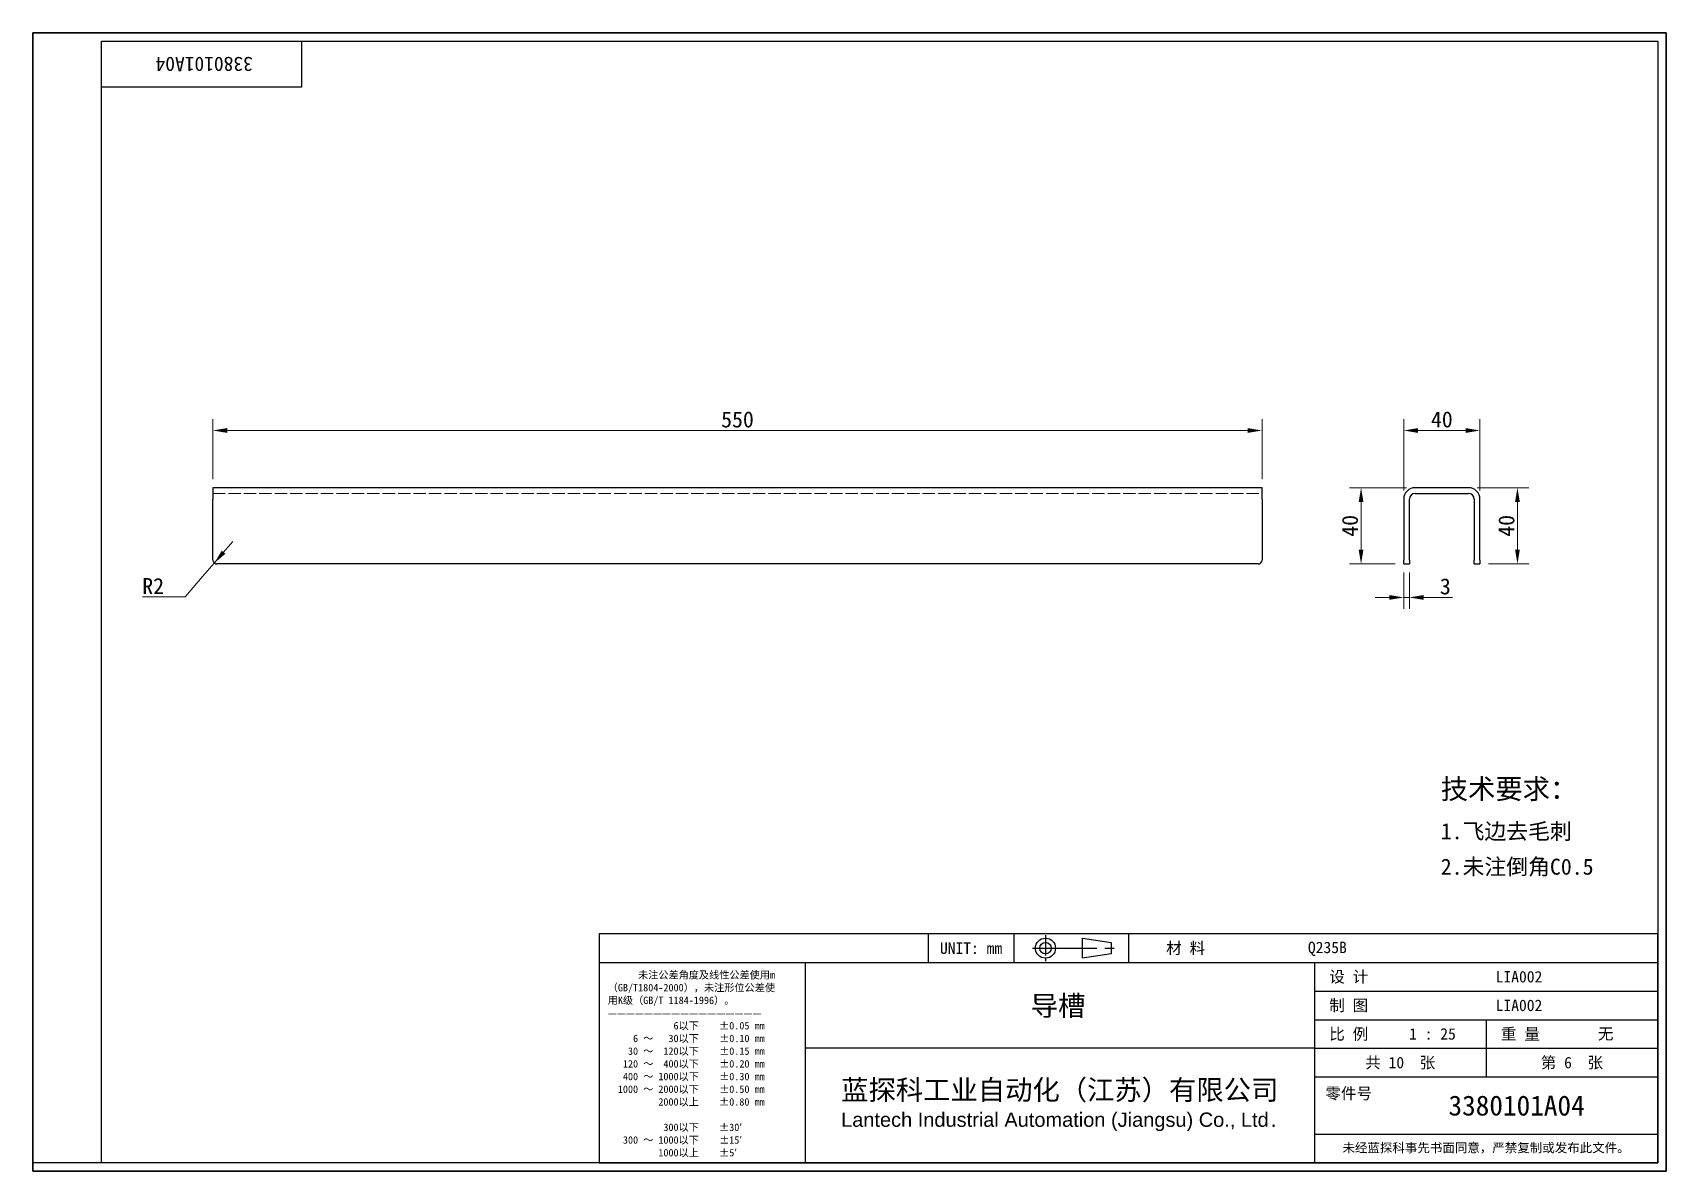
# Model space of a CAD drawing. Header units: millimetres. Extents: x 18 to 875, y 16 to 614.
import ezdxf
from ezdxf.enums import TextEntityAlignment as Align

# ---------------------------------------------------------------- set-up
doc = ezdxf.new("R2010")
doc.units = ezdxf.units.MM
doc.header["$LTSCALE"] = 3
doc.linetypes.add('CHAIN', pattern=[0.3543, 0.2362, -0.0295, 0.0591, -0.0295])
doc.linetypes.add('DASHED', pattern=[0.2067, 0.1654, -0.0413])
for name, color, linetype, lineweight in [('1', 7, 'Continuous', 18), ('可见 (ISO)', 7, 'Continuous', 25), ('图框 (ISO)', 7, 'Continuous', 35), ('标题 (ISO)', 7, 'Continuous', 25)]:
    doc.layers.add(name, color=color, linetype=linetype, lineweight=lineweight)
for name, color, linetype, lineweight, true_color in [('尺寸 (ISO)', 7, 'Continuous', 18, 0x008000), ('符号 (ISO)', 7, 'Continuous', 18, 0x008000), ('隐藏 (ISO)', 5, 'DASHED', 18, 0x0000ff)]:
    doc.layers.add(name, color=color, linetype=linetype, lineweight=lineweight, true_color=true_color)
doc.styles.add('文本样式164', font='SimSun.ttf')
doc.styles.add('文本样式165', font='SimSun.ttf')
doc.styles.add('文本样式74', font='SimSun.ttf')
doc.styles.add('最新国标', font='simfang.ttf')
doc.styles.add('注释文本 (ISO)', font='simfang.ttf')
doc.dimstyles.new('默认 (GB)', dxfattribs={"dimscale": 3, "dimtxt": 2.8, "dimasz": 2.5, "dimexe": 2, "dimexo": 1.5, "dimgap": 0.5, "dimtad": 1, "dimtoh": 1, "dimdsep": 46, "dimtxsty": '最新国标', "dimcen": 0.09, "dimdle": 10, "dimclrd": 256, "dimclre": 256, "dimclrt": 256, "dimaunit": 1, "dimadec": 3, "dimazin": 2, "dimtfac": 0.535714, "dimtdec": 3, "dimtmove": 0, "dimatfit": 3, "dimfxl": 0, "dimtolj": 1, "dimlwd": -1, "dimlwe": -1, "dimarcsym": 0})

# ---------------------------------------------------------------- blocks, each defined once
blk = doc.blocks.new('图框 最新国标')
at = {"layer": '图框 (ISO)'}
for p, q in [((6, 7), (6, 204.5)), ((6, 204.5), (291.5, 204.5)), ((291.5, 204.5), (291.5, 5.5)), ((6, 7), (6, 5.5)), ((6, 7), (6, 5.5)), ((291.5, 5.5), (6, 5.5))]:
    blk.add_line(p, q, dxfattribs=at)
at = {"layer": '图框 (ISO)', "color": 7, "linetype": 'Continuous', "lineweight": 25}
for p, q in [((18, 203), (290, 203)), ((18, 7), (18, 203)), ((18, 203), (290, 203)), ((53, 203), (53, 195)), ((290, 203), (290, 7)), ((290, 203), (290, 7)), ((53, 195), (18, 195)), ((290, 7), (6, 7)), ((290, 7), (18, 7))]:
    blk.add_line(p, q, dxfattribs=at)
at = {"layer": '图框 (ISO)', "style": '文本样式74'}
blk.add_attdef('零件代号_001', (44.48, 200.25), '', height=2.5, rotation=180, dxfattribs=at)
blk = doc.blocks.new('标题栏 最新国标')
at = {"layer": '标题 (ISO)'}
for p, q in [((381.98, -183.84), (196.98, -183.84)), ((196.98, -183.84), (196.98, -223.84)), ((254.48, -183.84), (254.48, -188.84)), ((269.48, -183.84), (269.48, -188.84)), ((281.48, -188.09), (281.48, -184.59)), ((281.48, -184.59), (286.48, -185.34)), ((286.48, -185.34), (286.48, -187.34)), ((289.48, -183.84), (289.48, -188.84)), ((381.98, -223.84), (381.98, -183.84)), ((383.48, -183.84), (383.48, -225.34)), ((286.48, -187.34), (281.48, -188.09)), ((196.98, -188.84), (381.98, -188.84)), ((232.98, -188.84), (232.98, -223.84)), ((321.98, -188.84), (321.98, -223.84)), ((321.98, -193.84), (381.98, -193.84)), ((321.98, -198.84), (381.98, -198.84)), ((351.98, -198.84), (351.98, -208.84)), ((321.98, -203.84), (232.98, -203.84)), ((321.98, -203.84), (381.98, -203.84)), ((321.98, -208.84), (381.98, -208.84)), ((321.98, -218.84), (381.98, -218.84)), ((196.98, -223.84), (381.98, -223.84)), ((383.48, -225.34), (196.98, -225.34))]:
    blk.add_line(p, q, dxfattribs=at)
at = {"layer": '标题 (ISO)', "linetype": 'CHAIN', "ltscale": 5.000333}
blk.add_line((274.98, -184.09), (274.98, -188.59), dxfattribs=at)
at = {"layer": '标题 (ISO)', "linetype": 'CHAIN', "ltscale": 15.834605}
blk.add_line((272.73, -186.34), (286.98, -186.34), dxfattribs=at)
at = {"layer": '标题 (ISO)'}
for radius in [1.75, 1]:
    blk.add_circle((274.98, -186.34), radius, dxfattribs=at)
at = {"layer": '1', "style": '文本样式164'}
for s, p in [('UNIT: mm', (261.98, -186.34)), ('材 料', (299.48, -186.34)), ('设 计', (327.98, -191.34)), ('制 图', (327.98, -196.34)), ('比 例', (327.98, -201.34)), ('重 量', (357.98, -201.34)), ('共 10  张', (336.98, -206.34)), ('第 6  张', (366.98, -206.34))]:
    blk.add_text(s, height=2, dxfattribs=at).set_placement(p, align=Align.MIDDLE_CENTER)
at = {"layer": '标题 (ISO)', "style": '注释文本 (ISO)'}
for s, insert, char_height, attachment_point, line_spacing_factor in [('\\fSimSun|b0|i0;{\\H1.3000;      未注公差角度及线性公差使用m\\P}\\fSimSun|b0|i0;{\\H1.3000;（GB/T1804-2000），未注形位公差使\\P}\\fSimSun|b0|i0;{\\H1.3000;用K级（GB/T 1184-1996）。\\P}\\fSimSun|b0|i0;{\\H1.3000;—————————————————\\P}\\fSimSun|b0|i0;{\\H1.3000;             6以下    ±0.05 mm\\P}\\fSimSun|b0|i0;{\\H1.3000;     6 ～   30以下    ±0.10 mm\\P}\\fSimSun|b0|i0;{\\H1.3000;    30 ～  120以下    ±0.15 mm\\P}\\fSimSun|b0|i0;{\\H1.3000;   120 ～  400以下    ±0.20 mm\\P}\\fSimSun|b0|i0;{\\H1.3000;   400 ～ 1000以下    ±0.30 mm\\P}\\fSimSun|b0|i0;{\\H1.3000;  1000 ～ 2000以下    ±0.50 mm\\P}\\fSimSun|b0|i0;{\\H1.3000;          2000以上    ±0.80 mm\\P}\\fSimSun|b0|i0;{\\H1.3000;\\P}\\fSimSun|b0|i0;{\\H1.3000;           300以下    ±30′\\P}\\fSimSun|b0|i0;{\\H1.3000;   300 ～ 1000以下    ±15′\\P}\\fSimSun|b0|i0;{\\H1.3000;          1000以上    ±5′}', (198.48, -206.63), 1.3, 4, 1.023913), ('{\\fMicrosoft YaHei|b0|i0|c134|p34;\\H1.75x;蓝探科工业自动化（江苏）有限公司\\P\\fArial|b0|i0|c0|p34;\\H0.71429x;Lantech Industrial Automation (Jiangsu) Co., Ltd\\fFangSong|b0|i0|c134|p49;.\\H1.15195x; }', (277.48, -213.84), 2, 5, 0.978695)]:
    blk.add_mtext(s, dxfattribs=dict(at, insert=insert, char_height=char_height, attachment_point=attachment_point, line_spacing_factor=line_spacing_factor))
at = {"layer": '标题 (ISO)', "attachment_point": 5, "style": '注释文本 (ISO)'}
for s, insert, char_height in [('\\fFangSong|b0|i0;零件号', (327.98, -211.84), 2), ('\\fSimSun|b0|i0;{\\H1.6000;未经蓝探科事先书面同意，严禁复制或发布此文件。}', (351.98, -221.34), 1.6)]:
    blk.add_mtext(s, dxfattribs=dict(at, insert=insert, char_height=char_height))
at = {"layer": '标题 (ISO)'}
for tag, p, height, style in [('材料_001', (320.84, -187.21), 2, '注释文本 (ISO)'), ('设计人_001', (353.65, -192.33), 2, '注释文本 (ISO)'), ('库存编号_001', (272.41, -198.15), 3.5, '文本样式165'), ('设计人_001', (353.65, -197.33), 2, '注释文本 (ISO)'), ('视图比例_001', (338.53, -202.33), 2, '注释文本 (ISO)'), ('质量\\P3;_001', (371.53, -202.3), 2, '注释文本 (ISO)'), ('零件代号_001', (345.41, -215.59), 3.5, '文本样式165')]:
    blk.add_attdef(tag, p, '', height=height, dxfattribs=dict(at, style=style))
blk = doc.blocks.new('*D5')
at = {"layer": 'Defpoints', "color": 0, "transparency": 16777216}
for p in [(112.52, 404.93), (112.52, 374.93), (662.52, 374.93)]:
    blk.add_point(p, dxfattribs=at)
at = {"layer": '尺寸 (ISO)', "color": 116, "true_color": 0x00803f, "transparency": 16777216}
for p, q in [((112.52, 379.43), (112.52, 410.93)), ((655.02, 404.93), (120.02, 404.93)), ((662.52, 379.43), (662.52, 410.93))]:
    blk.add_line(p, q, dxfattribs=at)
for points in [[(120.02, 406.18), (120.02, 403.68), (112.52, 404.93)], [(655.02, 406.18), (655.02, 403.68), (662.52, 404.93)]]:
    blk.add_solid(points, dxfattribs=at)
at = {"layer": '尺寸 (ISO)', "transparency": 16777216, "insert": (387.52, 410.67), "char_height": 8.4, "attachment_point": 5, "style": '最新国标'}
blk.add_mtext('\\A1;550', dxfattribs=at)
blk = doc.blocks.new('*D6')
at = {"layer": 'Defpoints', "color": 0, "transparency": 16777216}
for p in [(113.22, 335.41), (114.52, 336.93)]:
    blk.add_point(p, dxfattribs=at)
at = {"layer": '尺寸 (ISO)', "color": 116, "true_color": 0x00803f, "transparency": 16777216}
for p, q in [((118.11, 341.1), (122.99, 346.79)), ((113.22, 335.41), (108.33, 329.72)), ((114.52, 336.93), (113.22, 335.41)), ((97.97, 317.66), (108.33, 329.72)), ((75.62, 317.66), (97.97, 317.66))]:
    blk.add_line(p, q, dxfattribs=at)
blk.add_solid([(117.16, 341.91), (119.05, 340.28), (113.22, 335.41)], dxfattribs=at)
at = {"layer": '尺寸 (ISO)', "transparency": 16777216, "insert": (81.18, 323.36), "char_height": 8.4, "attachment_point": 5, "style": '最新国标'}
blk.add_mtext('\\A1;R2', dxfattribs=at)
blk = doc.blocks.new('*D7')
at = {"layer": 'Defpoints', "color": 0, "transparency": 16777216}
for p in [(776.8, 404.93), (736.8, 368.93), (776.8, 368.93)]:
    blk.add_point(p, dxfattribs=at)
at = {"layer": '尺寸 (ISO)', "color": 116, "true_color": 0x00803f, "transparency": 16777216}
for p, q in [((736.8, 373.43), (736.8, 410.93)), ((744.3, 404.93), (769.3, 404.93)), ((776.8, 373.43), (776.8, 410.93))]:
    blk.add_line(p, q, dxfattribs=at)
for points in [[(744.3, 406.18), (744.3, 403.68), (736.8, 404.93)], [(769.3, 406.18), (769.3, 403.68), (776.8, 404.93)]]:
    blk.add_solid(points, dxfattribs=at)
at = {"layer": '尺寸 (ISO)', "transparency": 16777216, "insert": (756.8, 410.67), "char_height": 8.4, "attachment_point": 5, "style": '最新国标'}
blk.add_mtext('\\A1;40', dxfattribs=at)
blk = doc.blocks.new('*D8')
at = {"layer": 'Defpoints', "color": 0, "transparency": 16777216}
for p in [(742.8, 374.93), (714.44, 334.93), (736.8, 334.93)]:
    blk.add_point(p, dxfattribs=at)
at = {"layer": '尺寸 (ISO)', "color": 116, "true_color": 0x00803f, "transparency": 16777216}
for p, q in [((738.3, 374.93), (708.44, 374.93)), ((714.44, 367.43), (714.44, 342.43)), ((732.3, 334.93), (708.44, 334.93))]:
    blk.add_line(p, q, dxfattribs=at)
for points in [[(713.19, 367.43), (715.69, 367.43), (714.44, 374.93)], [(713.19, 342.43), (715.69, 342.43), (714.44, 334.93)]]:
    blk.add_solid(points, dxfattribs=at)
at = {"layer": '尺寸 (ISO)', "transparency": 16777216, "insert": (708.69, 354.93), "char_height": 8.4, "attachment_point": 5, "rotation": 90, "style": '最新国标'}
blk.add_mtext('\\A1;40', dxfattribs=at)
blk = doc.blocks.new('*D9')
at = {"layer": 'Defpoints', "color": 0, "transparency": 16777216}
for p in [(770.8, 374.93), (776.8, 334.93), (796.45, 334.93)]:
    blk.add_point(p, dxfattribs=at)
at = {"layer": '尺寸 (ISO)', "color": 116, "true_color": 0x00803f, "transparency": 16777216}
for p, q in [((775.3, 374.93), (802.45, 374.93)), ((796.45, 367.43), (796.45, 342.43)), ((781.3, 334.93), (802.45, 334.93))]:
    blk.add_line(p, q, dxfattribs=at)
for points in [[(795.2, 367.43), (797.7, 367.43), (796.45, 374.93)], [(795.2, 342.43), (797.7, 342.43), (796.45, 334.93)]]:
    blk.add_solid(points, dxfattribs=at)
at = {"layer": '尺寸 (ISO)', "transparency": 16777216, "insert": (790.7, 354.93), "char_height": 8.4, "attachment_point": 5, "rotation": 90, "style": '最新国标'}
blk.add_mtext('\\A1;40', dxfattribs=at)
blk = doc.blocks.new('*D10')
at = {"layer": 'Defpoints', "color": 0, "transparency": 16777216}
for p in [(736.8, 334.93), (739.8, 334.93), (739.8, 317.39)]:
    blk.add_point(p, dxfattribs=at)
at = {"layer": '尺寸 (ISO)', "color": 116, "true_color": 0x00803f, "transparency": 16777216}
for p, q in [((736.8, 330.43), (736.8, 311.39)), ((739.8, 330.43), (739.8, 311.39)), ((729.3, 317.39), (721.8, 317.39)), ((736.8, 317.39), (739.8, 317.39)), ((747.3, 317.39), (762.46, 317.39))]:
    blk.add_line(p, q, dxfattribs=at)
for points in [[(729.3, 318.64), (729.3, 316.14), (736.8, 317.39)], [(747.3, 318.64), (747.3, 316.14), (739.8, 317.39)]]:
    blk.add_solid(points, dxfattribs=at)
at = {"layer": '尺寸 (ISO)', "transparency": 16777216, "insert": (758.63, 323.14), "char_height": 8.4, "attachment_point": 5, "style": '最新国标'}
blk.add_mtext('\\A1;3', dxfattribs=at)

msp = doc.modelspace()

# ---------------------------------------------------------------- linework, layer by layer
at = {"layer": '可见 (ISO)'}
for p, q in [((112.522, 374.927), (112.522, 368.927)), ((662.522, 374.927), (112.522, 374.927)), ((112.522, 336.927), (112.522, 368.927)), ((662.522, 368.927), (662.522, 374.927)), ((662.522, 368.927), (662.522, 336.927)), ((736.804, 368.927), (736.804, 336.927)), ((739.804, 336.927), (739.804, 368.927)), ((770.804, 374.927), (742.804, 374.927)), ((742.804, 371.927), (770.804, 371.927)), ((773.804, 368.927), (773.804, 336.927)), ((776.804, 336.927), (776.804, 368.927)), ((660.522, 334.927), (114.522, 334.927)), ((736.804, 334.927), (736.804, 336.927)), ((736.804, 334.927), (739.804, 334.927)), ((739.804, 336.927), (739.804, 334.927)), ((773.804, 334.927), (773.804, 336.927)), ((773.804, 334.927), (776.804, 334.927)), ((776.804, 336.927), (776.804, 334.927))]:
    msp.add_line(p, q, dxfattribs=at)
for centre, radius, start, end in [((742.804, 368.927), 6, 90, 180), ((742.804, 368.927), 3, 90, 180), ((770.804, 368.927), 6, 0, 90), ((770.804, 368.927), 3, 0, 90), ((114.522, 336.927), 2, 180, 270), ((660.522, 336.927), 2, 270, 0)]:
    msp.add_arc(centre, radius, start, end, dxfattribs=at)
at = {"layer": '隐藏 (ISO)', "ltscale": 13.043437}
msp.add_line((112.522, 371.927), (662.522, 371.927), dxfattribs=at)

# ---------------------------------------------------------------- block references
at = {"xscale": 3, "yscale": 3, "zscale": 3}
msp.add_blockref('图框 最新国标', (0, 0), dxfattribs=at).add_auto_attribs({'零件代号_001': '3380101A04'})
ref = msp.add_blockref('标题栏 最新国标', (-275.948, 692.533), dxfattribs=dict(xscale=3, yscale=3, zscale=3))
ref.add_attrib('零件代号_001', '3380101A04', (760.282, 45.75), dxfattribs={"layer": '标题 (ISO)', "height": 10.5, "style": '文本样式165'})
ref.add_attrib('库存编号_001', '导槽', (541.278, 98.074), dxfattribs={"layer": '标题 (ISO)', "height": 10.5, "style": '文本样式165'})
ref.add_attrib('质量\\P3;_001', '无', (838.629, 85.62), dxfattribs={"layer": '标题 (ISO)', "height": 6, "style": '注释文本 (ISO)'})
ref.add_attrib('视图比例_001', '1 : 25', (739.646, 85.551), dxfattribs={"layer": '标题 (ISO)', "height": 6, "style": '注释文本 (ISO)'})
ref.add_attrib('设计人_001', 'LIA002', (785.006, 115.534), dxfattribs={"layer": '标题 (ISO)', "height": 6, "style": '注释文本 (ISO)'})
ref.add_attrib('设计人_001', 'LIA002', (785.006, 100.534), dxfattribs={"layer": '标题 (ISO)', "height": 6, "style": '注释文本 (ISO)'})
ref.add_attrib('材料_001', 'Q235B', (686.58, 130.894), dxfattribs={"layer": '标题 (ISO)', "height": 6, "style": '注释文本 (ISO)'})

# ---------------------------------------------------------------- texts
at = {"layer": '符号 (ISO)', "insert": (756.232, 196.63), "char_height": 6, "width": 88.02807, "attachment_point": 4, "line_spacing_factor": 1.32748, "style": '注释文本 (ISO)'}
msp.add_mtext('{\\H1.75x;技术要求：\\H0.8x;\\P1.飞边去毛刺\\P2.未注倒角C0.5}', dxfattribs=at)

# ---------------------------------------------------------------- dimensions: what is measured, and where the dimension line sits
at = {"layer": '尺寸 (ISO)', "color": 116, "true_color": 0x00803f}
for base, p1, p2, angle, override, picture, middle in [((112.522, 404.927), (662.522, 374.927), (112.522, 374.927), 180, {"dimgap": 0.5, "dimtoh": 0, "dimdec": 2, "dimtol": 0, "dimlim": 0, "dimtp": 0, "dimtm": 0, "dimtdec": 3, "dimtofl": 0, "dimatfit": 1}, '*D5', (387.522, 404.927)), ((776.804, 404.927), (736.804, 368.927), (776.804, 368.927), 180, {"dimgap": 0.5, "dimtoh": 0, "dimdec": 2, "dimtol": 0, "dimlim": 0, "dimtp": 0, "dimtm": 0, "dimtdec": 3, "dimtofl": 0, "dimatfit": 1}, '*D7', (756.804, 404.927)), ((714.438, 334.927), (742.804, 374.927), (736.804, 334.927), 90, {"dimgap": 0.5, "dimtoh": 0, "dimdec": 2, "dimtol": 0, "dimlim": 0, "dimtp": 0, "dimtm": 0, "dimtdec": 3, "dimtofl": 0, "dimatfit": 1}, '*D8', (714.438, 354.927)), ((796.452, 334.927), (770.804, 374.927), (776.804, 334.927), 90, {"dimgap": 0.5, "dimtoh": 0, "dimdec": 2, "dimtol": 0, "dimlim": 0, "dimtp": 0, "dimtm": 0, "dimtdec": 3, "dimtofl": 0, "dimatfit": 1}, '*D9', (796.452, 354.927)), ((739.804, 317.389), (736.804, 334.927), (739.804, 334.927), 180, {"dimgap": 0.5, "dimtoh": 0, "dimdec": 2, "dimtol": 0, "dimlim": 0, "dimtp": 0, "dimtm": 0, "dimtdec": 3, "dimtofl": 1, "dimatfit": 1}, '*D10', (758.632, 317.389))]:
    dim = msp.add_linear_dim(base=base, p1=p1, p2=p2, angle=angle, dimstyle='默认 (GB)', override=override, dxfattribs=at)
    dim.commit()
    dim.dimension.update_dxf_attribs({"geometry": picture, "text_midpoint": middle, "dimtype": 160})
dim = msp.add_radius_dim(center=(114.522, 336.927), mpoint=(113.219, 335.41), dimstyle='默认 (GB)', override={"dimgap": 0.5, "dimtih": 1, "dimdec": 2, "dimlfac": 1, "dimcen": 0, "dimtol": 0, "dimlim": 0, "dimtp": 0, "dimtm": 0, "dimtdec": 3}, dxfattribs=at)
dim.commit()
dim.dimension.update_dxf_attribs({"geometry": '*D6', "text_midpoint": (81.183, 317.66), "dimtype": 164})

doc.saveas('drawing.dxf')
